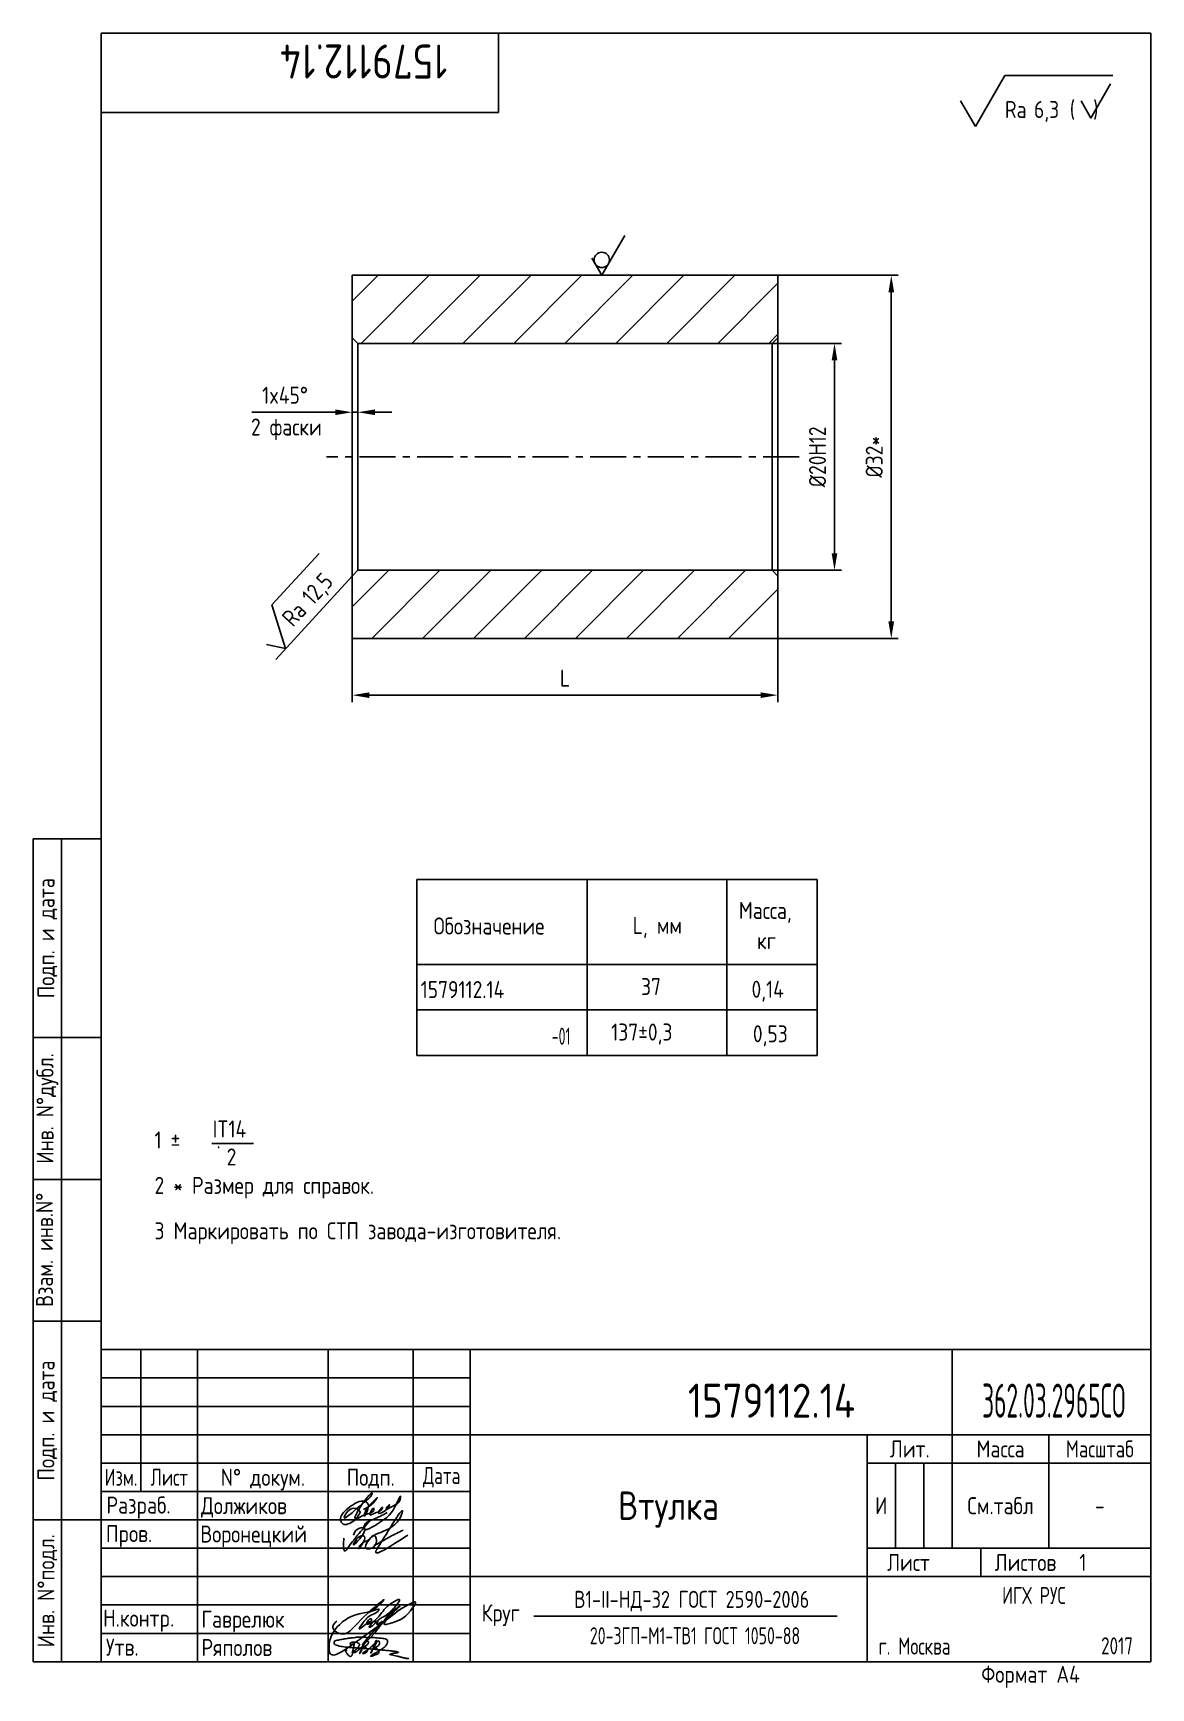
# Paper-space layout 'A4' of a CAD drawing. Header units: millimetres. Extents: x 15 to 212, y -1 to 291.
# The model-space entities are those that its viewports show. They can reach past a viewport. Long polylines and large blocks are cut down to what shows.
import ezdxf
from ezdxf.enums import TextEntityAlignment as Align

# ---------------------------------------------------------------- set-up
doc = ezdxf.new("R2010")
doc.units = ezdxf.units.MM
doc.header["$LTSCALE"] = 0.4
doc.linetypes.add('CENTER', pattern=[50.8, 31.75, -6.35, 6.35, -6.35])
for name, color, linetype in [('Bord', 1, 'Continuous'), ('Cen', 5, 'CENTER'), ('Cont', 6, 'Continuous'), ('Dim', 7, 'Continuous'), ('Hatch', 2, 'Continuous'), ('Text', 3, 'Continuous'), ('Textb', 6, 'Continuous'), ('TEXTRUS', 3, 'Continuous')]:
    doc.layers.add(name, color=color, linetype=linetype)
doc.layers.get('Defpoints').off()
doc.styles.add('Style1', font='romans.shx', dxfattribs={"width": 0.8})
doc.dimstyles.new('LIN2_1', dxfattribs={"dimscale": 0.5, "dimtxt": 3, "dimasz": 3, "dimexe": 1.25, "dimexo": 0, "dimgap": 1.5, "dimtad": 1, "dimdec": 1, "dimtxsty": 'Style1', "dimcen": 2.5, "dimclrt": 3, "dimadec": 0, "dimazin": 0, "dimtfac": 1, "dimtdec": 1, "dimtmove": 0, "dimatfit": 3, "dimfxl": 1, "dimarcsym": 0})

# ---------------------------------------------------------------- blocks, each defined once
blk = doc.blocks.new('A$C314368CF')
at = {"layer": 'Text'}
for q in [(7.18, 6), (1.98, 3)]:
    blk.add_line((3.72, 0), q, dxfattribs=at)
at = {"layer": 'Text', "style": 'Style1', "width": 0.8}
blk.add_text('(  )', height=3, dxfattribs=at).set_placement((0, 0))
blk = doc.blocks.new('sherISO_19')
at = {"layer": 'Cont'}
for p, q in [((-30.94, -16.46), (-25.74, -7.46)), ((-25.74, -7.46), (-6.73, -7.46)), ((-30.94, -16.46), (-33.54, -11.96))]:
    blk.add_line(p, q, dxfattribs=at)
blk.add_blockref('A$C314368CF', (-14.3, -14.96))
at = {"layer": 'Textb', "style": 'Style1', "width": 0.8}
blk.add_text('Ra', height=3, dxfattribs=at).set_placement((-25.74, -14.96))
blk.add_attdef('3,2', (-20.6, -14.96), '', height=3, dxfattribs=at)
blk = doc.blocks.new('A4')
at = {"layer": 'Bord'}
for p, q in [((20, 55), (85, 55)), ((20, 50), (85, 50)), ((20, 45), (85, 45)), ((160, 40), (160, 25)), ((165, 40), (165, 25)), ((20, 30), (85, 30)), ((20, 25), (85, 25)), ((20, 20), (85, 20)), ((20, 15), (85, 15)), ((20, 10), (85, 10))]:
    blk.add_line(p, q, dxfattribs=at)
at = {"layer": 'Cont'}
for p, q in [((205, 292), (20, 292)), ((20, 292), (20, 5)), ((90, 278), (90, 292)), ((205, 292), (205, 5)), ((20, 278), (90, 278)), ((8, 5), (8, 150)), ((8, 150), (20, 150)), ((13, 5), (13, 150)), ((8, 115), (20, 115)), ((20, 90), (8, 90)), ((20, 65), (8, 65)), ((205, 60), (20, 60)), ((20, 60), (205, 60)), ((27, 60), (27, 35)), ((37, 60), (37, 5)), ((60, 5), (60, 60)), ((75, 60), (75, 5)), ((85, 5), (85, 60)), ((170, 60), (170, 25)), ((85, 45), (205, 45)), ((155, 5), (155, 45)), ((187, 25), (187, 45)), ((20, 40), (85, 40)), ((205, 40), (155, 40)), ((85, 35), (20, 35)), ((20, 30), (8, 30)), ((155, 25), (205, 25)), ((175, 25), (175, 20)), ((205, 20), (85, 20)), ((20, 5), (8, 5)), ((205, 5), (20, 5))]:
    blk.add_line(p, q, dxfattribs=at)
at = {"layer": 'Text', "style": 'Style1', "width": 0.8}
for s, p in [('Подп. и дата', (10.5, 132.5)), ('Инв. N%%dдубл.', (10.5, 102.5)), ('Взам. инв.N%%d ', (10, 78.38)), ('Подп. и дата', (10.5, 47.5)), ('Инв. N%%dподл.', (10.5, 17.5))]:
    blk.add_text(s, height=3, rotation=90, dxfattribs=at).set_placement(p, align=Align.MIDDLE)
at = {"layer": 'Text', "style": 'Style1'}
for s, width, p in [('Лит.', 0.8, (162.5, 42.5)), ('Масса', 0.8, (178.5, 42.5)), ('Масштаб', 0.75, (196, 42.5)), ('Изм.', 0.7, (23.5, 37.5)), ('Лист', 0.7, (32, 37.5)), ('N%%d докум.', 0.8, (48.5, 37.5)), ('Подп.', 0.8, (67.5, 37.5)), ('Лист', 0.8, (162.27, 22.5)), ('Листов', 0.8, (182.9, 22.5))]:
    blk.add_text(s, height=3, dxfattribs=dict(at, width=width)).set_placement(p, align=Align.MIDDLE_CENTER)
at = {"layer": 'Text', "style": 'Style1', "width": 0.7}
for s, p in [('Дата', (80, 37.5)), ('ИГХ РУС', (184.39, 16.69))]:
    blk.add_text(s, height=3, dxfattribs=at).set_placement(p, align=Align.MIDDLE)
at = {"layer": 'Text', "style": 'Style1'}
for s, width, p in [('Разpаб.', 0.8, (20.92, 31.1)), ('Пpов.', 0.8, (20.84, 26.08)), ('Н.контp.', 0.8, (20.34, 11.18)), ('Утв.', 0.8, (20.84, 6.06)), ('г. Москва', 0.7, (157, 6.25)), ('Фоpмат А4', 0.8, (175.11, 1.29))]:
    blk.add_text(s, height=3, dxfattribs=dict(at, width=width)).set_placement(p)
for tag, p, width in [('ФИО', (39, 31), 0.8), ('ФИО', (39, 26), 0.8), ('ГОСТ_СОРТАМЕНТА', (98.19, 14), 0.8), ('ФИО', (39, 11), 0.8), ('ФИО', (39, 6), 0.8), ('200', (192.85, 6.29), 0.7)]:
    blk.add_attdef(tag, p, '', height=3, dxfattribs=dict(at, width=width))
at = {"layer": 'Text', "style": 'Style1', "width": 0.8}
for tag, p in [('И', (157.49, 32.5)), ('700', (178.5, 32.5)), ('1:20', (196, 32.5))]:
    blk.add_attdef(tag, text='', height=3, dxfattribs=at).set_placement(p, align=Align.MIDDLE)
blk.add_attdef('Сборочный_чертеж', text='', height=3, dxfattribs=at).set_placement((120, 21.3), align=Align.CENTER)
for tag, p in [('1', (171.12, 22.5)), ('2', (193, 22.5))]:
    blk.add_attdef(tag, text='', height=3, dxfattribs=at).set_placement(p, align=Align.MIDDLE_CENTER)
blk.add_attdef('ЛИСТ', text='', height=3, dxfattribs=at).set_placement((85.99, 12.5), align=Align.MIDDLE_LEFT)
at = {"layer": 'Text', "style": 'Style1', "width": 0.7}
blk.add_attdef('%%OГОСТ_ТЕХ._ТРЕБОВАНИЙ', text='', height=3, dxfattribs=at).set_placement((98.19, 8), align=Align.BOTTOM_LEFT)
at = {"layer": 'Textb', "style": 'Style1', "width": 0.8}
blk.add_attdef('1234567', (81, 290), '', height=6, rotation=180, dxfattribs=at)
blk.add_attdef('1234567', (123.4, 48), '', height=6, dxfattribs=at)
for tag, height, p in [('123ХЯ', 6, (183.62, 48)), ('НАИМЕНОВАНИЕ', 5, (120, 30))]:
    blk.add_attdef(tag, text='', height=height, dxfattribs=at).set_placement(p, align=Align.CENTER)
blk = doc.blocks.new('A$C63F45750')
at = {"layer": 'Text'}
for points, knots in [([(3.17, 2.37), (3.12, 2.38), (3.04, 2.41), (2.94, 2.5), (2.85, 2.57), (2.79, 2.69), (2.87, 2.77), (2.99, 2.84), (3.16, 2.89), (3.36, 2.93), (3.6, 2.95), (3.82, 2.92), (4.05, 2.87), (4.25, 2.78), (4.45, 2.63), (4.46, 2.42), (4.38, 2.26), (4.28, 2.1), (4.17, 1.94), (4.03, 1.78), (3.89, 1.62), (3.75, 1.52), (3.63, 1.43), (3.49, 1.36), (3.35, 1.3), (3.24, 1.25), (3.16, 1.21), (3.12, 1.15), (3.19, 1.1), (3.27, 1.09), (3.4, 1.07), (3.55, 1.07), (3.72, 1.12), (3.92, 1.19), (4.1, 1.34), (4.26, 1.51), (4.44, 1.65), (4.59, 1.81), (4.74, 1.93), (4.84, 2.04), (4.93, 2.14), (5.07, 2.29), (5.19, 2.53), (5.28, 2.68), (5.35, 2.96), (5.23, 2.66), (5.2, 2.44), (5.04, 2.09), (4.95, 1.81), (4.86, 1.57), (4.75, 1.31), (4.67, 1.12), (4.46, 0.78), (4.62, 1.17), (4.71, 1.45), (4.88, 1.74), (5.01, 2), (5.08, 2.19), (5.19, 2.4), (5.32, 2.58), (5.4, 2.75), (5.52, 2.89), (5.65, 3.04), (5.85, 3.1), (6.02, 3.03), (6.08, 2.87), (6.03, 2.7), (5.9, 2.51), (5.7, 2.37), (5.55, 2.23), (5.4, 2.17), (5.31, 2.12), (5.12, 2.09), (5.35, 2.07), (5.48, 2), (5.64, 1.93), (5.75, 1.8), (5.85, 1.67), (5.89, 1.54), (5.89, 1.37), (5.8, 1.2), (5.63, 1.06), (5.41, 0.94), (5.23, 0.86), (5.02, 0.92), (5.13, 1.1), (5.28, 1.16), (5.44, 1.27), (5.61, 1.36), (5.74, 1.46), (5.86, 1.53), (5.95, 1.61), (6.05, 1.69), (6.15, 1.77), (6.28, 1.87), (6.46, 2.02), (6.65, 2.19), (6.83, 2.37), (6.98, 2.49), (7.11, 2.61), (7.2, 2.74), (7.32, 2.84), (7.42, 2.97), (7.48, 3.08), (7.48, 3.27), (7.34, 3.08), (7.28, 2.94), (7.18, 2.69), (7.1, 2.46), (7, 2.22), (6.93, 1.98), (6.83, 1.78), (6.73, 1.55), (6.67, 1.34), (6.6, 1.14), (6.56, 1.03), (6.39, 0.99), (6.62, 1.33), (6.75, 1.54), (6.93, 1.87), (7.05, 2.08), (7.18, 2.32), (7.33, 2.6), (7.47, 2.89), (7.6, 3.07), (7.79, 3.18), (7.95, 3.01), (8, 2.81), (7.99, 2.62), (7.94, 2.46), (7.83, 2.33), (7.69, 2.22), (7.53, 2.11), (7.37, 2.03), (7.21, 1.99), (7.11, 1.97), (6.89, 1.98), (7.07, 1.94), (7.15, 1.9), (7.27, 1.88), (7.39, 1.84), (7.52, 1.81), (7.62, 1.72), (7.7, 1.62), (7.78, 1.51), (7.83, 1.39), (7.87, 1.26), (7.88, 1.13), (7.86, 0.99), (7.75, 0.88), (7.6, 0.77), (7.4, 0.73), (7.19, 0.66), (6.97, 0.55), (6.71, 0.48), (6.57, 0.44), (6.42, 0.42), (6.52, 0.58), (6.61, 0.64), (6.81, 0.78), (7.06, 0.89), (7.33, 1.04), (7.55, 1.16), (7.7, 1.24), (7.84, 1.32), (7.99, 1.43), (8.21, 1.58), (8.48, 1.76), (8.74, 1.95), (8.97, 2.12), (9.1, 2.29), (9.23, 2.44), (9.3, 2.6), (9.37, 2.74), (9.42, 2.92), (9.45, 3.13), (9.21, 3.48), (8.67, 3.59), (8.09, 3.63), (7.57, 3.66), (7.06, 3.74), (6.57, 3.75), (6.09, 3.74), (5.67, 3.78), (5.28, 3.78), (4.96, 3.81), (4.65, 3.83), (4.31, 3.82), (3.97, 3.79), (3.61, 3.74), (3.22, 3.67), (2.86, 3.66), (2.53, 3.61), (2.18, 3.52), (1.78, 3.54), (1.38, 3.37), (0.96, 3.35), (0.58, 3.24), (0.25, 3.19), (0.03, 3.06), (-0.03, 2.83), (0.02, 2.6), (0.26, 2.38), (0.59, 2.33), (1, 2.2), (1.48, 2.15), (1.93, 2.05), (2.35, 2.02), (2.72, 2.01), (3.11, 1.94), (3.68, 1.94), (4.25, 1.83), (4.91, 1.87), (5.53, 1.76), (6.13, 1.72), (6.73, 1.71), (7.32, 1.62), (7.99, 1.55), (8.64, 1.54), (9.16, 1.46), (9.61, 1.42), (10.03, 1.4), (10.41, 1.32), (10.73, 1.29), (11.01, 1.24), (11.18, 1.23), (11.42, 1.14), (11.18, 1.06), (11.01, 1.03), (10.71, 0.98), (10.37, 0.92), (10.1, 0.91), (9.65, 0.75), (10.22, 0.67), (10.54, 0.59), (11.08, 0.47), (11.61, 0.35), (12.17, 0.15), (12.64, 0.08), (12.98, 0.03), (13.11, 0.01), (13.18, 0)], [0, 0, 0, 0, 0.153866, 0.270441, 0.388867, 0.510533, 0.592156, 0.71333, 0.90842, 1.11344, 1.349254, 1.61246, 1.782219, 2.047249, 2.291879, 2.451528, 2.651081, 2.806158, 3.017979, 3.227348, 3.462381, 3.633009, 3.75766, 3.920516, 4.080796, 4.214529, 4.291786, 4.349969, 4.397594, 4.50822, 4.594826, 4.799244, 4.954392, 5.128468, 5.437537, 5.632649, 5.842485, 6.094987, 6.293219, 6.410959, 6.551192, 6.687808, 7.022147, 7.294342, 7.425356, 7.52079, 7.946481, 8.313051, 8.59833, 8.833695, 9.090496, 9.427695, 9.601191, 9.883219, 10.093306, 10.673943, 10.798776, 10.974628, 11.287247, 11.486184, 11.648652, 11.848902, 12.027194, 12.25348, 12.40059, 12.537783, 12.716293, 12.91523, 13.208551, 13.438489, 13.549668, 13.67779, 13.77127, 13.930001, 14.029091, 14.272112, 14.434836, 14.547084, 14.739051, 14.830983, 15.061241, 15.268922, 15.500489, 15.788979, 15.879568, 16.024283, 16.221854, 16.418714, 16.593102, 16.783247, 16.91018, 17.018213, 17.135263, 17.278205, 17.430482, 17.620087, 17.979626, 18.191789, 18.388716, 18.565718, 18.714854, 18.857929, 19.039974, 19.171375, 19.283034, 19.400085, 19.618058, 19.882245, 20.150781, 20.377854, 20.649532, 20.89723, 21.042543, 21.40016, 21.557817, 21.667145, 21.752781, 21.926256, 22.412297, 22.813145, 22.961412, 23.171289, 23.607257, 23.940428, 24.110007, 24.291214, 24.48084, 24.697609, 24.904078, 25.034245, 25.218018, 25.407651, 25.573473, 25.787447, 25.930292, 26.051316, 26.18846, 26.285312, 26.406799, 26.52425, 26.630463, 26.793722, 26.898606, 27.029313, 27.171012, 27.314101, 27.419918, 27.580557, 27.709367, 27.829268, 28.024364, 28.266961, 28.41242, 28.705761, 28.989137, 29.187748, 29.233768, 29.332802, 29.529535, 29.667094, 30.039923, 30.332117, 30.61061, 30.769982, 30.856778, 31.109923, 31.313488, 31.656425, 32.066331, 32.296628, 32.49714, 32.710276, 32.891468, 33.014834, 33.177747, 33.444503, 33.618009, 34.409008, 34.914636, 35.419802, 35.95397, 36.458179, 36.88069, 37.388403, 37.738353, 38.034261, 38.353468, 38.693154, 39.037638, 39.391136, 39.787481, 40.203773, 40.488977, 40.784975, 41.26625, 41.668005, 42.070065, 42.499388, 42.869834, 43.079573, 43.213439, 43.554591, 43.717296, 44.153724, 44.506336, 45.019111, 45.587859, 45.90191, 46.270392, 46.703958, 47.093115, 47.952647, 48.44014, 49.079253, 49.808223, 50.268654, 50.851051, 51.604831, 52.298429, 52.776925, 53.1907, 53.661988, 54.042386, 54.348524, 54.616841, 54.853814, 54.983777, 55.126096, 55.333328, 55.613101, 56.008732, 56.315809, 56.59982, 56.87931, 57.399251, 57.889617, 58.432507, 59.066698, 59.660314, 59.862668, 60.07277, 60.07277, 60.07277, 60.07277]), ([(2.31, 1.53), (2.26, 1.52), (2.17, 1.51), (2.06, 1.48), (1.93, 1.38), (2.07, 1.25), (2.14, 1.11), (2.26, 0.93), (2.39, 0.72), (2.57, 0.54), (2.71, 0.44), (2.86, 0.4), (3.02, 0.43), (3.14, 0.54), (3.21, 0.79), (3.25, 1.07), (3.31, 1.4), (3.35, 1.67), (3.38, 1.92), (3.47, 2.19), (3.5, 2.43), (3.54, 2.59), (3.56, 2.64)], [0, 0, 0, 0, 0.15847, 0.269731, 0.363591, 0.555514, 0.688037, 0.848606, 1.204359, 1.433632, 1.58673, 1.729549, 1.880686, 2.057874, 2.19169, 2.63505, 2.928153, 3.184121, 3.441863, 3.696117, 4.025873, 4.178055, 4.178055, 4.178055, 4.178055])]:
    blk.add_open_spline(points, degree=3, knots=knots, dxfattribs=at)
blk = doc.blocks.new('*D5')
at = {"layer": 'Dim', "color": 0, "lineweight": -2, "transparency": 16777216}
for p, q in [((435.75, 199.74), (446.37, 199.74)), ((445.75, 169.24), (445.75, 198.24)), ((435.75, 167.74), (446.37, 167.74))]:
    blk.add_line(p, q, dxfattribs=at)
at = {"layer": 'Dim', "color": 0, "transparency": 16777216}
for points in [[(445.5, 198.24), (446, 198.24), (445.75, 199.74)], [(445.5, 169.24), (446, 169.24), (445.75, 167.74)]]:
    blk.add_solid(points, dxfattribs=at)
at = {"layer": 'Dim', "color": 3, "transparency": 16777216, "insert": (444.25, 183.74), "char_height": 1.5, "attachment_point": 5, "rotation": 90, "style": 'Style1'}
blk.add_mtext('%%c32*', dxfattribs=at)
blk = doc.blocks.new('sherISO_01')
at = {"layer": 'Text'}
blk.add_line((4.04, 7), (16.36, 7), dxfattribs=at)
blk.add_lwpolyline([(-1.73, 3), (0, 0), (4.04, 7)], dxfattribs=at)
at = {"layer": 'Text', "style": 'Style1', "width": 0.8}
blk.add_text('Ra', height=3, dxfattribs=at).set_placement((3.58, 1.5))
blk.add_attdef('12,5', (8.73, 1.5), '', height=3, dxfattribs=at)
blk = doc.blocks.new('*D6')
at = {"layer": 'Dim', "color": 0, "lineweight": -2, "transparency": 16777216}
for p, q in [((398.25, 189.14), (398.25, 187.04)), ((398.75, 189.29), (398.75, 187.04)), ((396.75, 187.67), (389.4, 187.67)), ((398.75, 187.67), (398.25, 187.67)), ((400.25, 187.67), (401.75, 187.67))]:
    blk.add_line(p, q, dxfattribs=at)
at = {"layer": 'Dim', "color": 0, "transparency": 16777216}
for points in [[(396.75, 187.92), (396.75, 187.42), (398.25, 187.67)], [(400.25, 187.92), (400.25, 187.42), (398.75, 187.67)]]:
    blk.add_solid(points, dxfattribs=at)
at = {"layer": 'Dim', "color": 3, "transparency": 16777216, "insert": (392.33, 189.17), "char_height": 1.5, "attachment_point": 5, "style": 'Style1'}
blk.add_mtext('1x45°', dxfattribs=at)
blk = doc.blocks.new('*D7')
at = {"layer": 'Dim', "color": 0, "lineweight": -2, "transparency": 16777216}
for p, q in [((398.25, 167.74), (398.25, 162.11)), ((435.75, 167.74), (435.75, 162.11)), ((399.75, 162.74), (434.25, 162.74))]:
    blk.add_line(p, q, dxfattribs=at)
at = {"layer": 'Dim', "color": 0, "transparency": 16777216}
for points in [[(399.75, 162.99), (399.75, 162.49), (398.25, 162.74)], [(434.25, 162.99), (434.25, 162.49), (435.75, 162.74)]]:
    blk.add_solid(points, dxfattribs=at)
at = {"layer": 'Dim', "color": 3, "transparency": 16777216, "insert": (417, 164.24), "char_height": 1.5, "attachment_point": 5, "style": 'Style1'}
blk.add_mtext('L', dxfattribs=at)
blk = doc.blocks.new('*D8')
at = {"layer": 'Dim', "color": 0, "lineweight": -2, "transparency": 16777216}
for p, q in [((435.25, 193.74), (441.37, 193.74)), ((440.75, 175.24), (440.75, 192.24)), ((435.25, 173.74), (441.37, 173.74))]:
    blk.add_line(p, q, dxfattribs=at)
at = {"layer": 'Dim', "color": 0, "transparency": 16777216}
for points in [[(440.5, 192.24), (441, 192.24), (440.75, 193.74)], [(440.5, 175.24), (441, 175.24), (440.75, 173.74)]]:
    blk.add_solid(points, dxfattribs=at)
at = {"layer": 'Dim', "color": 3, "transparency": 16777216, "insert": (439.25, 183.74), "char_height": 1.5, "attachment_point": 5, "rotation": 90, "style": 'Style1'}
blk.add_mtext('%%c20H12', dxfattribs=at)
blk = doc.blocks.new('sherISO_09')
at = {"layer": 'Text'}
for q in [(4.04, 7), (-1.73, 3)]:
    blk.add_line((0, 0), q, dxfattribs=at)
blk.add_circle((0, 2.71), 1.35, dxfattribs=at)

msp = doc.modelspace()

# ---------------------------------------------------------------- hatches: boundary and pattern name
at = {"layer": 'Hatch'}
h = msp.add_hatch(dxfattribs=at)
h.set_pattern_fill('ANSI31', color=256, style=0)
h.set_pattern_definition([(45, (251.892, 46.6056), (-2.245064, 2.245064), [])])
h.paths.add_polyline_path([(435.75, 199.74), (398.25, 199.74), (398.25, 193.74), (435.75, 193.74)])
h.paths.add_polyline_path([(435.75, 173.74), (398.25, 173.74), (398.25, 167.74), (435.75, 167.74)])

# ---------------------------------------------------------------- linework, layer by layer
at = {"layer": 'Cen'}
msp.add_line((437.63, 183.74), (395.99, 183.74), dxfattribs=at)
at = {"layer": 'Cont'}
for p, q in [((398.25, 199.74), (398.25, 167.74)), ((398.25, 199.74), (435.75, 199.74)), ((435.75, 167.74), (435.75, 199.74)), ((398.75, 193.74), (398.25, 194.24)), ((435.25, 193.74), (435.75, 194.24)), ((398.75, 193.74), (435.25, 193.74)), ((398.75, 193.74), (398.75, 173.74)), ((435.25, 193.74), (435.25, 173.74)), ((398.75, 173.74), (398.25, 173.24)), ((398.75, 173.74), (435.25, 173.74)), ((435.25, 173.74), (435.75, 173.24)), ((398.25, 167.74), (435.75, 167.74))]:
    msp.add_line(p, q, dxfattribs=at)
at = {"layer": 'Dim'}
msp.add_line((398.25, 173.24), (391.52, 165.89), dxfattribs=at)

# ---------------------------------------------------------------- block references
at = {"layer": 'Cont', "xscale": 0.5, "yscale": 0.5, "zscale": 0.5}
msp.add_blockref('sherISO_09', (420.24, 199.74), dxfattribs=at)
at = {"layer": 'Cont', "xscale": 0.49999999999999145, "yscale": 0.49999999999999145, "zscale": 0.49999999999999145, "rotation": 47.51234077418523}
msp.add_blockref('sherISO_01', (392.38, 166.84), dxfattribs=at).add_auto_attribs({'12,5': '12,5'})

# ---------------------------------------------------------------- texts
at = {"layer": 'Text', "style": 'Style1', "width": 0.8}
msp.add_text('2 фаски', height=1.5, dxfattribs=at).set_placement((389.33, 185.62))

# ---------------------------------------------------------------- dimensions: what is measured, and where the dimension line sits
at = {"layer": 'Dim'}
for base, p1, p2, text, picture, middle in [((445.75, 199.74), (435.75, 167.74), (435.75, 199.74), '%%c<>*', '*D5', (445.75, 183.74)), ((440.75, 193.74), (435.25, 173.74), (435.25, 193.74), '%%c<>H12', '*D8', (440.75, 183.74))]:
    dim = msp.add_linear_dim(base=base, p1=p1, p2=p2, angle=90, text=text, dimstyle='LIN2_1', dxfattribs=at)
    dim.commit()
    dim.dimension.update_dxf_attribs({"geometry": picture, "text_midpoint": middle, "dimtype": 160})
for base, p1, p2, text, picture, middle in [((398.25, 187.67), (398.75, 189.29), (398.25, 189.14), '1x45°', '*D6', (392.33, 187.67)), ((435.75, 162.74), (398.25, 167.74), (435.75, 167.74), 'L', '*D7', (417, 162.74))]:
    dim = msp.add_linear_dim(base=base, p1=p1, p2=p2, text=text, dimstyle='LIN2_1', dxfattribs=at)
    dim.commit()
    dim.dimension.update_dxf_attribs({"geometry": picture, "text_midpoint": middle, "dimtype": 160})

psp = doc.layouts.new('A4')

# ---------------------------------------------------------------- linework, layer by layer
at = {"layer": 'Bord'}
psp.add_line((103.63, 11.89), (157.04, 11.89), dxfattribs=at)
at = {"layer": 'Cont'}
for p, q in [((82.98, 141.7), (153.53, 141.7)), ((82.98, 141.7), (82.98, 110.7)), ((112.98, 141.7), (112.98, 110.7)), ((137.63, 141.7), (137.63, 110.7)), ((153.53, 141.7), (153.53, 110.7)), ((82.98, 126.7), (153.53, 126.7)), ((82.98, 118.7), (112.98, 118.7)), ((112.98, 118.7), (153.53, 118.7)), ((123.88, 118.7), (153.53, 118.7)), ((82.98, 110.7), (153.53, 110.7))]:
    psp.add_line(p, q, dxfattribs=at)
at = {"layer": 'Text'}
psp.add_line((46.85, 95.2), (54.21, 95.2), dxfattribs=at)
for points, knots in [([(77.73, 30.13), (76.97, 29.71), (75.66, 28.99), (73.78, 28.41), (73.46, 26.47), (78.39, 29.58), (78.72, 30.19), (80.13, 33.21), (80.1, 31.78), (79.22, 31.65), (77.03, 30.18), (78.34, 31.93), (77.81, 30.41), (75.29, 29.31), (77.17, 31.48), (76.63, 30.28), (75.9, 30.31), (74.04, 29.07), (75.38, 31.33), (75.49, 30.23), (73.59, 29.79), (72.32, 28.96), (70.17, 27.61), (69.12, 29.34), (70.63, 30.76), (72.03, 31.72), (73.31, 32.36), (74.28, 31.94), (74.69, 30.95), (73.38, 28.64), (74.08, 30.93), (74.69, 31.38), (76.33, 33.19), (75.34, 31.74), (74.61, 31.2), (73.81, 30.8), (73.56, 30.68)], [0, 0, 0, 0, 2.703743, 4.672825, 5.02799, 7.955933, 13.437489, 13.883188, 14.189441, 16.413959, 17.478513, 18.47964, 18.959294, 20.910841, 22.003091, 22.470554, 23.533771, 24.710748, 26.01626, 26.201331, 27.488187, 30.382065, 32.258784, 33.069724, 35.439902, 37.010787, 38.612861, 39.32109, 39.818865, 41.83144, 42.782113, 44.494961, 45.867914, 46.467245, 48.290622, 49.101188, 49.101188, 49.101188, 49.101188]), ([(72.08, 29.35), (72.5, 30.27), (73.04, 31.45), (75.31, 34.02), (74.86, 32.85), (73.35, 31.82), (69.15, 27.71), (70.8, 30.46), (71.78, 31.14), (73.34, 30.45), (72.7, 29.64), (72.18, 28.95), (72.02, 29.22), (72.06, 29.3), (72.08, 29.35)], [0, 0, 0, 0, 4.062617, 5.226919, 5.800291, 6.663227, 11.774431, 12.938639, 14.11351, 15.354081, 16.396133, 16.918576, 17.03251, 17.182794, 17.182794, 17.182794, 17.182794]), ([(71.82, 26.16), (71.97, 26.54), (72.29, 27.29), (74.79, 27.85), (72.99, 25.4), (71.47, 24.06), (72.52, 26.06), (74.66, 26.13), (72.19, 22.83), (73.25, 25.04), (74.42, 24.94), (75.39, 26.44), (76.23, 25.06), (75.4, 23.73), (73.36, 23.72), (74.94, 26.13), (77.35, 26.8), (79.72, 28.08), (81.21, 32.51), (77.43, 25.98), (74.77, 21.84), (78.23, 24.11), (81.38, 26.16)], [0, 0, 0, 0, 1.213353, 2.399709, 5.497648, 5.861317, 7.611627, 8.43806, 10.837371, 11.583123, 13.461301, 14.534506, 15.162086, 17.217848, 17.944717, 20.123775, 21.948027, 26.460707, 27.144718, 34.52243, 35.159468, 41.304292, 41.304292, 41.304292, 41.304292]), ([(70.13, 25.6), (70.08, 25.15), (70.02, 24.49), (70.18, 22.95), (71.51, 24.85), (72.64, 26.28), (74.02, 27.89), (74.83, 28.83)], [0, 0, 0, 0, 1.523947, 2.237958, 3.351836, 5.856423, 9.374056, 9.374056, 9.374056, 9.374056]), ([(80.55, 27.05), (79.79, 26.66), (78.07, 25.79), (76.4, 24.83), (75.48, 24.31)], [0, 0, 0, 0, 2.587978, 5.77327, 5.77327, 5.77327, 5.77327]), ([(68.87, 10.97), (68.53, 10.66), (67.65, 9.86), (70.04, 8), (73.17, 11.25), (74.66, 12.87), (77.55, 15.09), (75.65, 13.01), (74.24, 12.49), (71.55, 12.1), (69.24, 10.44), (67.51, 8.4), (67.36, 3.88), (73.52, 8.25), (77.27, 10.85), (80.55, 13.56), (83.23, 14.69), (80.9, 11.35), (79.61, 11.04), (76.3, 9.98), (78.57, 12.41), (80.64, 14.13), (77.95, 12.32), (76.84, 10.22), (72.06, 5.09), (74.66, 8.58), (77.78, 11.8), (75.65, 9.99), (76.2, 11.32), (77.36, 11.85), (78.54, 12.71), (80.8, 15.56), (77.18, 13.45), (76.88, 12.14), (73.84, 9.54), (75.46, 10.23), (76.06, 11.46), (75, 10.68), (73.7, 10.15), (74.76, 11.8), (75.11, 11.08), (74.04, 10.62), (72.24, 8.86), (73.73, 11.1), (74.64, 12.06), (75.8, 12.38), (76.75, 13.41), (75.5, 12.93), (74.47, 12.53)], [0, 0, 0, 0, 1.17994, 3.087717, 5.863103, 12.338328, 12.854096, 14.088578, 16.834551, 19.302558, 21.570562, 25.210018, 27.650956, 31.348291, 40.129863, 44.562748, 45.223917, 46.979401, 51.214655, 52.099288, 55.323111, 56.227801, 58.471865, 60.028126, 65.752911, 68.466223, 71.038525, 71.934922, 72.780229, 73.495807, 76.028152, 77.999346, 80.11892, 83.1954, 85.334448, 86.270878, 87.060466, 88.110212, 88.803314, 89.989889, 90.197567, 90.706974, 92.884587, 94.19917, 96.055742, 97.375783, 97.753899, 99.636325, 99.636325, 99.636325, 99.636325])]:
    psp.add_open_spline(points, degree=3, knots=knots, dxfattribs=at)

# ---------------------------------------------------------------- block references
ref = psp.add_blockref('A4', (7.36, -1.15))
ref.add_attrib('ФИО', 'Должиков', (44.95, 29.85), dxfattribs={"layer": 'Text', "height": 3, "style": 'Style1', "width": 0.8})
ref.add_attrib('123ХЯ', '362.03.2965СО', dxfattribs={"layer": 'Textb', "height": 6, "style": 'Style1', "width": 0.48}).set_placement((195.24, 46.86), align=Align.CENTER)
ref.add_attrib('1234567', '1579112.14', (130.76, 46.85), dxfattribs={"layer": 'Textb', "height": 6, "style": 'Style1', "width": 0.8})
ref.add_attrib('НАИМЕНОВАНИЕ', 'Втулка', dxfattribs={"layer": 'Textb', "height": 5, "style": 'Style1', "width": 0.8}).set_placement((127.36, 28.85), align=Align.CENTER)
ref.add_attrib('И', 'И', dxfattribs={"layer": 'Text', "height": 3, "style": 'Style1', "width": 0.8}).set_placement((164.84, 31.35), align=Align.MIDDLE)
ref.add_attrib('700', 'См.табл', dxfattribs={"layer": 'Text', "height": 3, "style": 'Style1', "width": 0.8}).set_placement((185.86, 31.35), align=Align.MIDDLE)
ref.add_attrib('1:20', '-', dxfattribs={"layer": 'Text', "height": 3, "style": 'Style1', "width": 0.8}).set_placement((203.36, 31.35), align=Align.MIDDLE)
ref.add_attrib('2', '1', dxfattribs={"layer": 'Text', "height": 3, "style": 'Style1', "width": 0.8}).set_placement((200.36, 21.35), align=Align.MIDDLE_CENTER)
ref.add_attrib('200', '2017', (203.58, 5.14), dxfattribs={"layer": 'Text', "height": 3, "style": 'Style1', "width": 0.7})
ref.add_attrib('1234567', '1579112.14', (88.36, 288.85), dxfattribs={"layer": 'Textb', "height": 6, "rotation": 180, "style": 'Style1', "width": 0.8})
at = {"layer": 'Cont'}
psp.add_blockref('A$C63F45750', (68.41, 4.38), dxfattribs=at)
at = {"layer": 'Dim'}
psp.add_blockref('sherISO_19', (212.36, 290.85), dxfattribs=at).add_auto_attribs({'3,2': '6,3'})

# ---------------------------------------------------------------- texts
at = {"layer": 'Text', "style": 'Style1'}
for s, width, p in [('Масса,', 0.8, (139.73, 134.75)), ('Обозначение', 0.8, (85.93, 132)), ('L,', 0.8, (121.03, 132.1)), ('мм', 0.8, (125.3, 132.13)), ('кг', 0.8, (142.93, 129.42)), ('1579112.14', 0.8, (83.66, 120.8)), ('37', 0.8, (122.5, 121.32)), ('0,14', 0.8, (141.97, 120.86)), ('-01', 0.57, (106.76, 112.58)), ('137±0,3', 0.8, (117.24, 113.31)), ('0,53', 0.8, (142.21, 113.01)), ('IT14', 0.8, (47.01, 96.23)), ('1 %%P    .', 0.8, (36.76, 94.29)), ('2', 0.8, (49.48, 91.3)), ('2 * Размер для справок.', 0.8, (36.76, 86.29)), ('3 Маркировать по СТП завода-изготовителя.', 0.8, (36.76, 78.29)), ('Воронецкий', 0.8, (44.83, 24.85)), ('Гаврелюк', 0.8, (45.03, 9.85)), ('Ряполов', 0.8, (45.03, 4.85))]:
    psp.add_text(s, height=3, dxfattribs=dict(at, width=width)).set_placement(p)
at = {"layer": 'TEXTRUS', "style": 'Style1'}
for s, width, p in [('В1-II-НД-32 ГОСТ 2590-2006', 0.75, (131.44, 13.34)), ('Круг', 0.8, (97.76, 10.96)), ('20-3ГП-М1-ТВ1 ГОСТ 1050-88', 0.65, (132.01, 6.93))]:
    psp.add_text(s, height=3, dxfattribs=dict(at, width=width)).set_placement(p, align=Align.CENTER)

# ---------------------------------------------------------------- viewports
at = {"layer": 'Defpoints'}
psp.add_viewport(center=(111.62, 209.8), size=(136.66, 103.138), view_center_point=(418.26, 180.55), view_height=51.569, dxfattribs=at)

doc.saveas('drawing.dxf')
